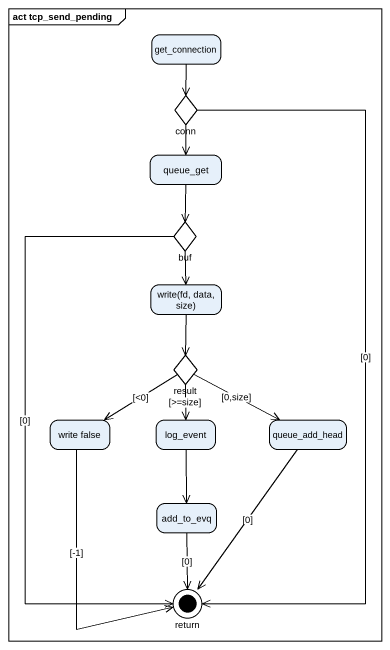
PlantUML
@startuml
mainframe act tcp_send_pending
hide empty description
state get_connection
state conn <<choice>>
state queue_get
state buf <<choice>>
state "write(fd, data, size)" as write_fd_data_size
state result <<choice>>
state "write false" as write_false
state log_event
state queue_add_head
state add_to_evq
state "return" as return_ <<end>>
get_connection --> conn
conn --> queue_get
conn --> return_ : [0]
queue_get --> buf
buf --> write_fd_data_size
buf --> return_ : [0]
write_fd_data_size --> result
result --> write_false : [<0]
result --> log_event : [>=size]
result -right-> queue_add_head : [0,size]
write_false --> return_ : [-1]
log_event --> add_to_evq
queue_add_head --> return_ : [0]
add_to_evq --> return_ : [0]
@enduml
